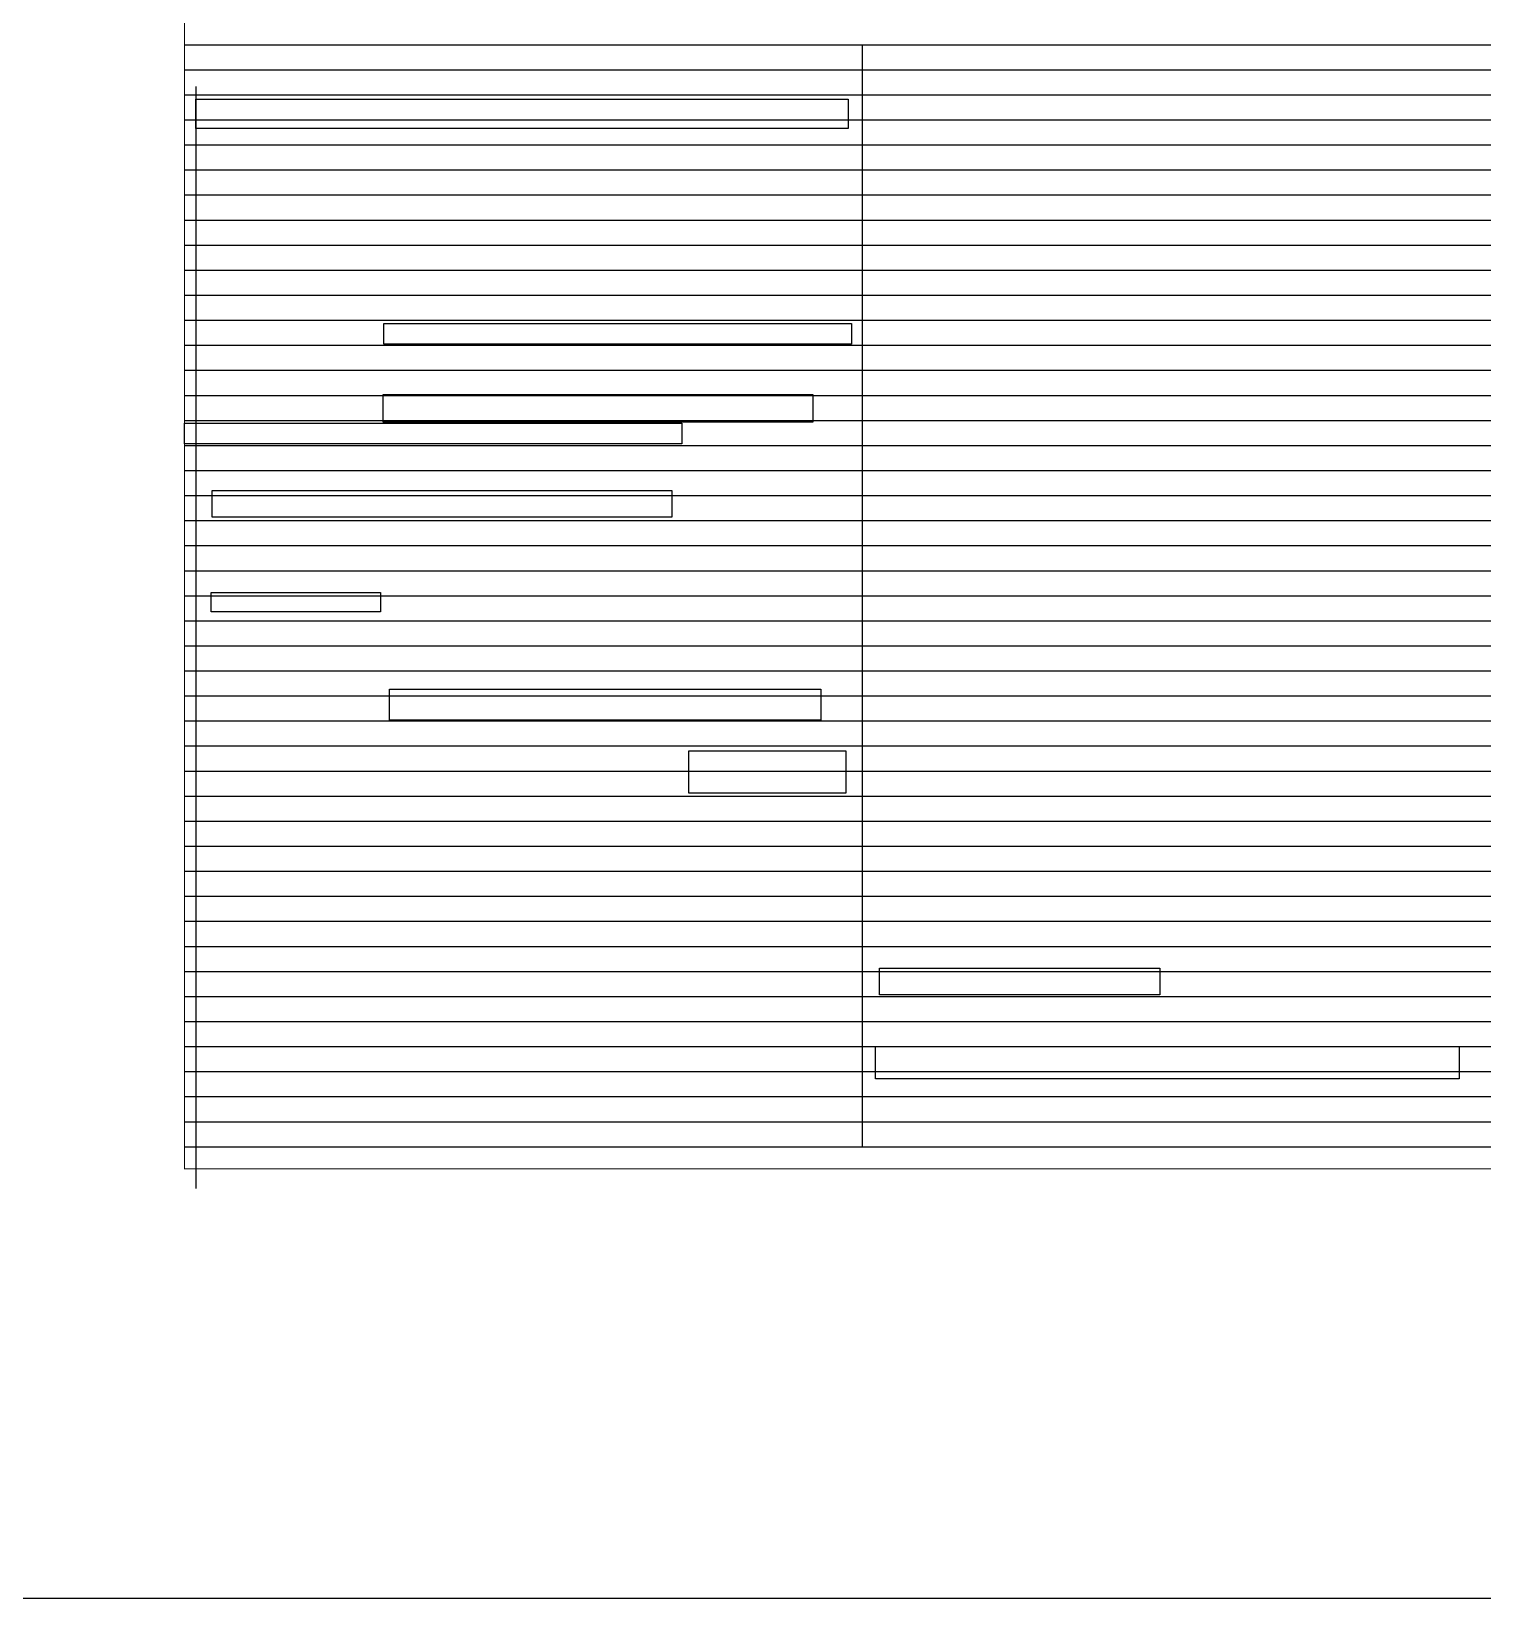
# Model space of a CAD drawing. Extents: x 332286 to 1463507, y -720758 to 86974.
# Drawn here: x 786831 to 856375, y -441333 to -366241 of the extents above; entities that cross this region are included whole.
import ezdxf

# ---------------------------------------------------------------- set-up
doc = ezdxf.new("R2010")
doc.units = 0
doc.header["$LTSCALE"] = 1000
doc.header["$MEASUREMENT"] = 0
doc.layers.get('0').update_dxf_attribs({"linetype": 'CONTINUOUS'})
doc.layers.get('Defpoints').update_dxf_attribs({"linetype": 'CONTINUOUS'})
doc.layers.add('SHEET_LINE', color=6, linetype='CONTINUOUS')

msp = doc.modelspace()

# ---------------------------------------------------------------- linework, layer by layer
msp.add_lwpolyline([(606987.7, -325870.5), (1300418.1, -325870.5), (1300418.1, -441333.3), (606987.7, -441333.3)], close=True)
at = {"color": 1}
for points in [[(794717.5, -369485.8), (825967.7, -369485.8), (825967.7, -370901.1), (794717.5, -370901.1)], [(803713.8, -380246.3), (826133, -380246.3), (826133, -381234.7), (803713.8, -381234.7)], [(803681.5, -383636.8), (824280.2, -383636.8), (824280.2, -384969), (803681.5, -384969)], [(794166.1, -385016.1), (817999.8, -385016.1), (817999.8, -386010), (794166.1, -386010)], [(795501.5, -388242.6), (817523.5, -388242.6), (817523.5, -389517.8), (795501.5, -389517.8)], [(795445, -393131.1), (803567.5, -393131.1), (803567.5, -394050.1), (795445, -394050.1)], [(804000, -397754.7), (824665.6, -397754.7), (824665.6, -399249.6), (804000, -399249.6)], [(818329.7, -400717.2), (825859.8, -400717.2), (825859.8, -402734.8), (818329.7, -402734.8)], [(827470.1, -411122.7), (840900.1, -411122.7), (840900.1, -412400.6), (827470.1, -412400.6)], [(827273.1, -414881.3), (855250.6, -414881.3), (855250.6, -416426.8), (827273.1, -416426.8)]]:
    msp.add_lwpolyline(points, close=True, dxfattribs=at)
at = {"layer": 'Defpoints'}
for p, q in [((794166.1, -366881.3), (889266.1, -366881.3)), ((826648.2, -366881.3), (826648.2, -419681.8)), ((794166.1, -368081.3), (889266.1, -368081.3)), ((794166.1, -369281.3), (889266.1, -369281.3)), ((794717.5, -368876.8), (794717.5, -421677.4)), ((794166.1, -370481.3), (889266.1, -370481.3)), ((794166.1, -371681.3), (889266.1, -371681.3)), ((794166.1, -372881.3), (889266.1, -372881.3)), ((794166.1, -374081.3), (889266.1, -374081.3)), ((794166.1, -375281.3), (889266.1, -375281.3)), ((794166.1, -376481.3), (889266.1, -376481.3)), ((794166.1, -377681.3), (889266.1, -377681.3)), ((794166.1, -378881.3), (889266.1, -378881.3)), ((794166.1, -380081.3), (889266.1, -380081.3)), ((794166.1, -381281.3), (889266.1, -381281.3)), ((794166.1, -382481.3), (889266.1, -382481.3)), ((794166.1, -383681.3), (889266.1, -383681.3)), ((794166.1, -384881.3), (889266.1, -384881.3)), ((794166.1, -386081.3), (889266.1, -386081.3)), ((794166.1, -387281.3), (889266.1, -387281.3)), ((794166.1, -388481.3), (889266.1, -388481.3)), ((794166.1, -389681.3), (889266.1, -389681.3)), ((794166.1, -390881.3), (889266.1, -390881.3)), ((794166.1, -392081.3), (889266.1, -392081.3)), ((794166.1, -393281.3), (889266.1, -393281.3)), ((794166.1, -394481.3), (889266.1, -394481.3)), ((794166.1, -395681.3), (889266.1, -395681.3)), ((794166.1, -396881.3), (889266.1, -396881.3)), ((794166.1, -398081.3), (889266.1, -398081.3)), ((794166.1, -399281.3), (889266.1, -399281.3)), ((794166.1, -400481.3), (889266.1, -400481.3)), ((794166.1, -401681.3), (889266.1, -401681.3)), ((794166.1, -402881.3), (889266.1, -402881.3)), ((794166.1, -404081.3), (889266.1, -404081.3)), ((794166.1, -405281.3), (889266.1, -405281.3)), ((794166.1, -406481.3), (889266.1, -406481.3)), ((794166.1, -407681.3), (889266.1, -407681.3)), ((794166.1, -408881.3), (889266.1, -408881.3)), ((794166.1, -410081.3), (889266.1, -410081.3)), ((794166.1, -411281.3), (889266.1, -411281.3)), ((794166.1, -412481.3), (889266.1, -412481.3)), ((794166.1, -413681.3), (889266.1, -413681.3)), ((794166.1, -414881.3), (889266.1, -414881.3)), ((794166.1, -416081.3), (889266.1, -416081.3)), ((794166.1, -417281.8), (889266.1, -417281.8)), ((794166.1, -417281.8), (889266.1, -417281.8)), ((794166.1, -418481.8), (889266.1, -418481.8)), ((794166.1, -419681.8), (889266.1, -419681.8))]:
    msp.add_line(p, q, dxfattribs=at)
at = {"layer": 'SHEET_LINE'}
for points, const_width in [([(791666.1, -421736.2), (896766.1, -421736.2), (896766.1, -362336.2), (791666.1, -362336.2)], 5), ([(889266.1, -363336.2), (794166.1, -363336.2), (794166.1, -420736.2), (889266.1, -420736.2)], 50)]:
    msp.add_lwpolyline(points, close=True, dxfattribs=dict(at, const_width=const_width))

doc.saveas('drawing.dxf')
